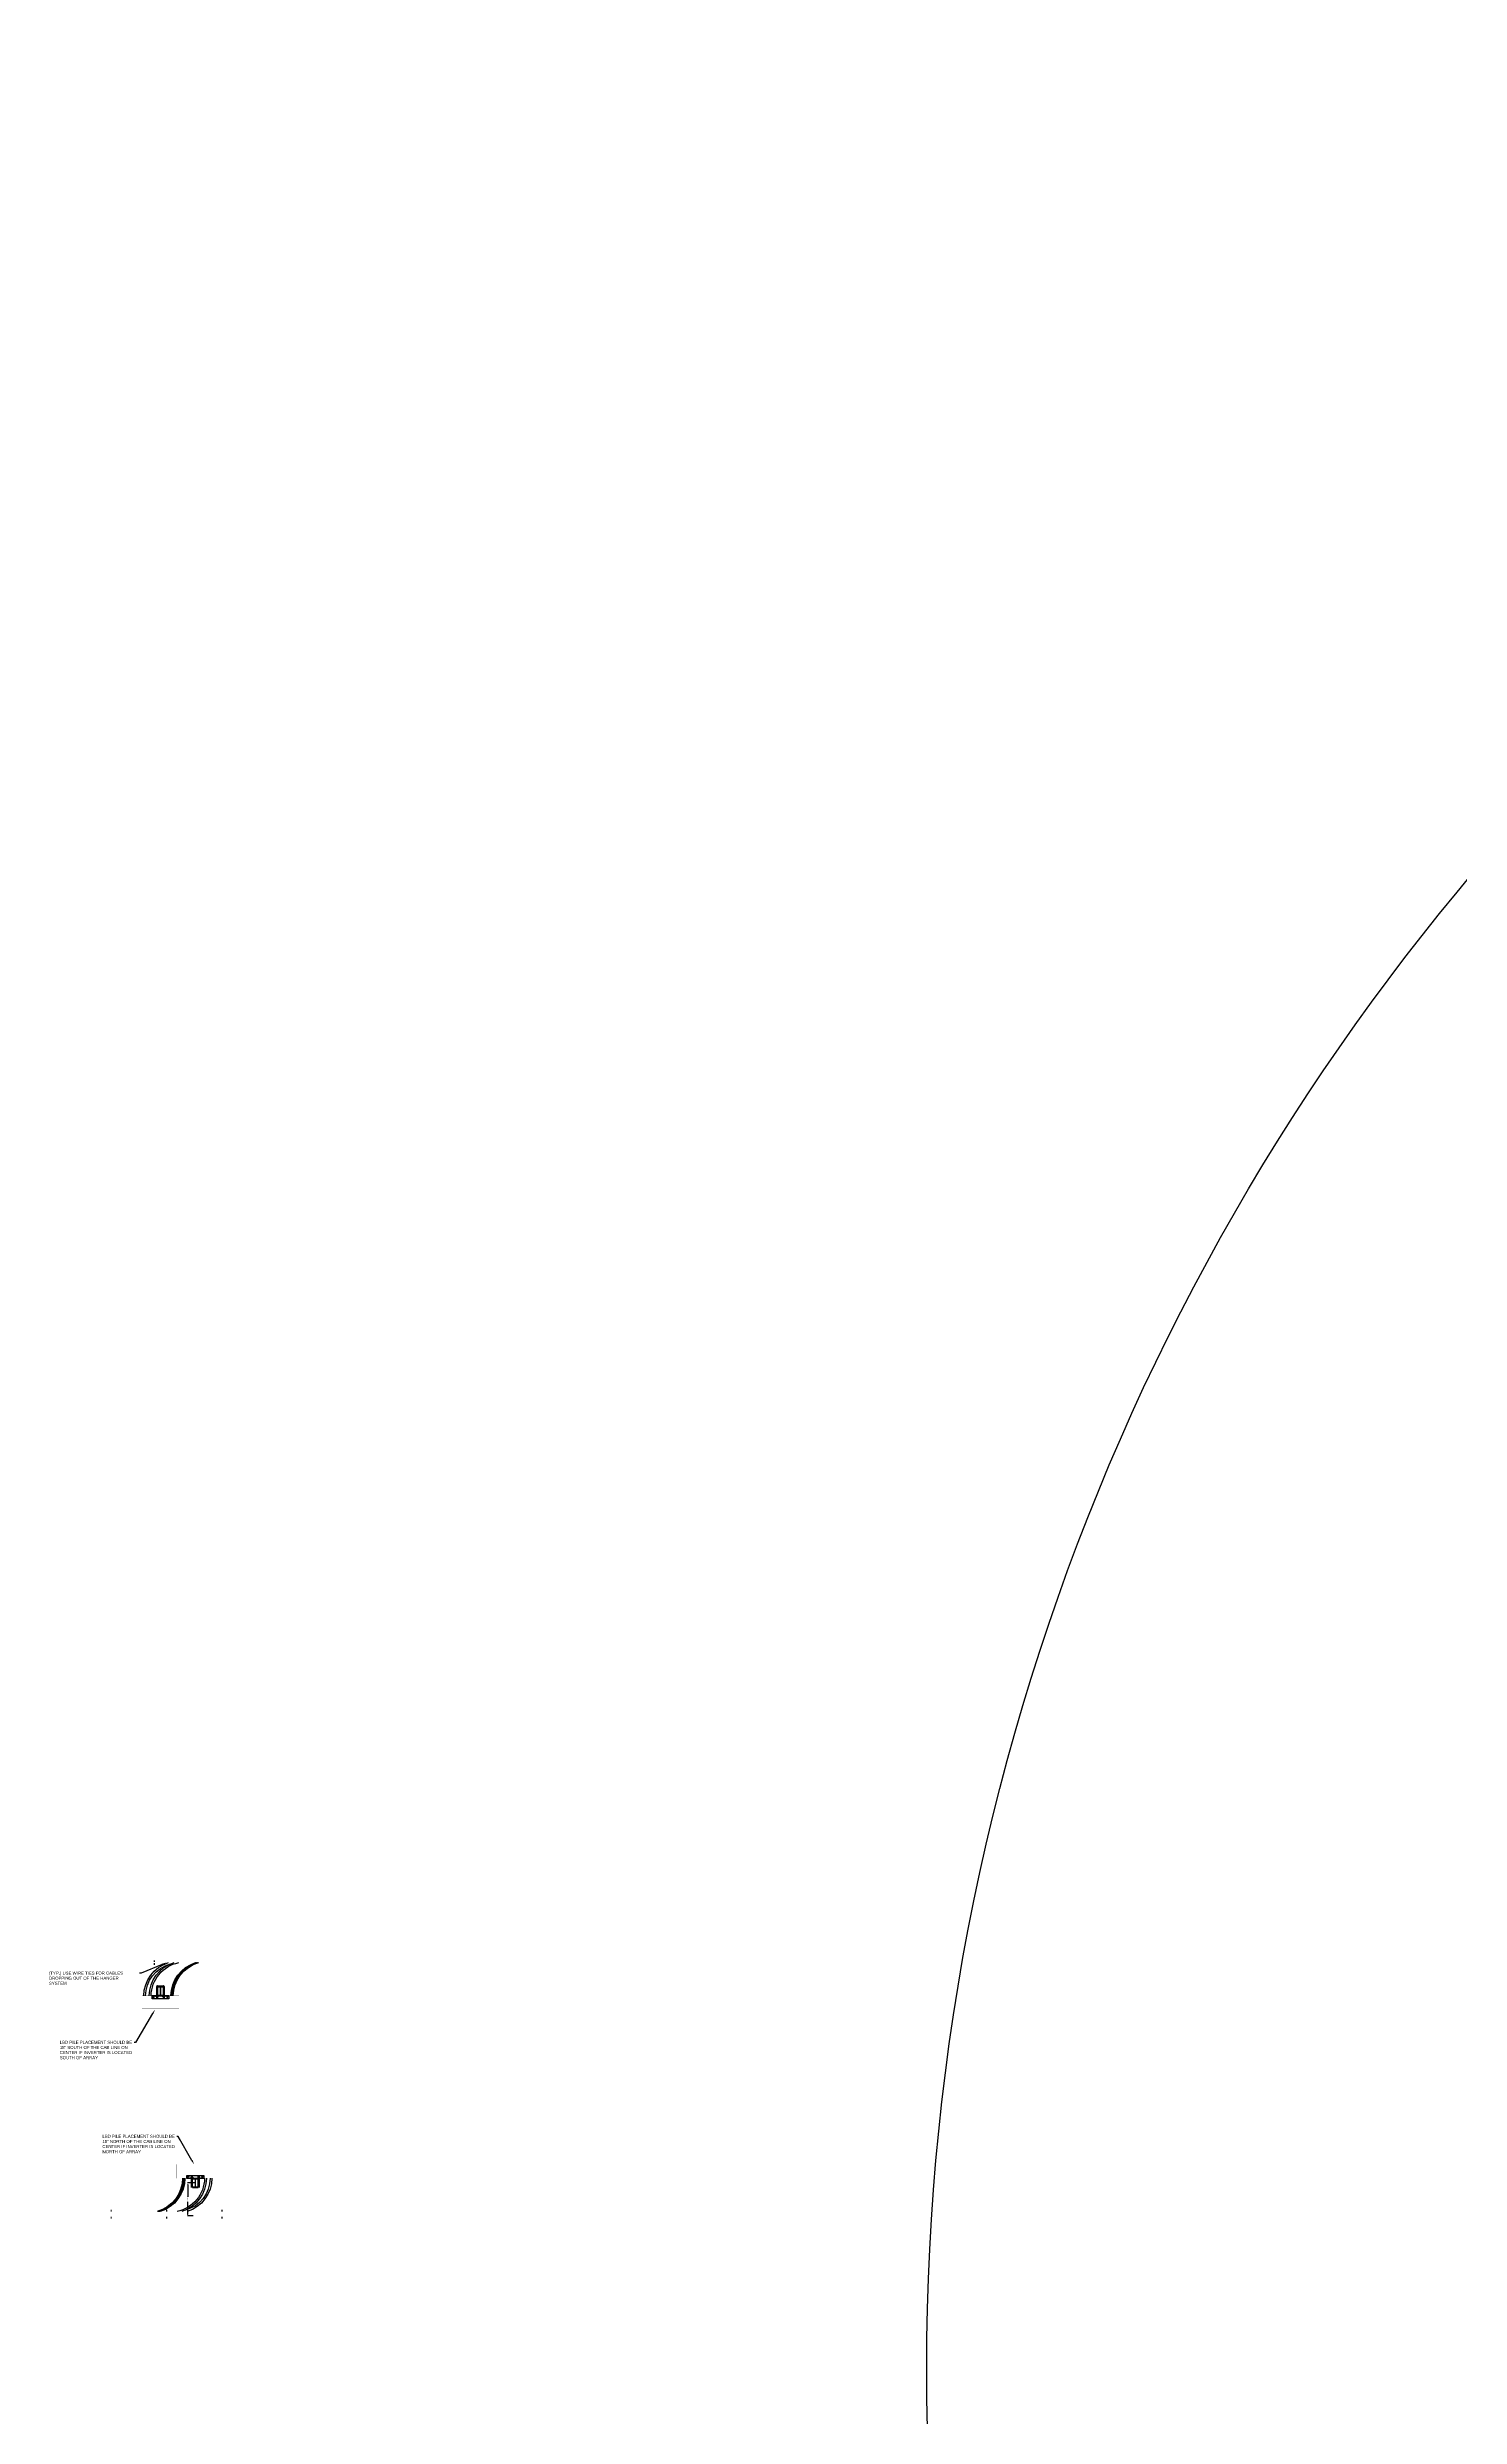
# Model space of a CAD drawing. Header units: inches. Extents: x -1851 to 6314, y -1304 to 4687.
# Drawn here: x 2724 to 3641, y 1806 to 3347 of the extents above; entities that cross this region are included whole.
import ezdxf
from ezdxf import colors
from ezdxf.entities.mleader import LeaderData, LeaderLine
from ezdxf.math import Vec2, Vec3

# ---------------------------------------------------------------- set-up
doc = ezdxf.new("R2010")
doc.units = ezdxf.units.IN
doc.header["$MEASUREMENT"] = 0
for name, color, linetype in [('DC FEEEDERS', 1, 'Continuous'), ('DC STRING CABLES', 30, 'Continuous'), ('E-COMB-BOX', 41, 'Continuous'), ('G-ANNO-TEXT', 1, 'Continuous'), ('G-TEXT', 7, 'Continuous'), ('S-BOLT', 93, 'Continuous'), ('S-STEL-ANGL', 3, 'Continuous'), ('WIRE MANAGEMENT', 4, 'Continuous')]:
    doc.layers.add(name, color=color, linetype=linetype)
doc.layers.add('G-ANNO-NONPLOT', color=181, linetype='Continuous', plot=False)
doc.styles.add('NEI-A', font='arial.ttf')
doc.dimstyles.new('NEI-A', dxfattribs={"dimtxt": 0.1, "dimasz": 0.125, "dimexe": 0.0625, "dimexo": 0.0625, "dimgap": 0.0625, "dimtad": 0, "dimtih": 1, "dimtoh": 1, "dimdec": 4, "dimzin": 3, "dimdsep": 46, "dimlunit": 4, "dimtxsty": 'NEI-A', "dimcen": 0, "dimadec": 0, "dimazin": 0, "dimtfac": 0.75, "dimtdec": 4, "dimtofl": 0, "dimtmove": 0, "dimatfit": 3, "dimfxl": 1, "dimfrac": 1, "dimtolj": 1, "dimtzin": 0, "dimarcsym": 0})

# ---------------------------------------------------------------- blocks, each defined once
blk = doc.blocks.new('BracketAngle_BottomView')
for p, q in [((81.5, 214.5), (70.5, 214.5)), ((72.4, 214.5), (72.4, 214.4)), ((74.4, 214.5), (74.4, 214.4)), ((77.7, 214.5), (77.7, 214.4)), ((79.7, 214.5), (79.7, 214.4))]:
    blk.add_line(p, q)
for points in [[(70.5, 216.4), (81.5, 216.4), (81.5, 214.4), (70.5, 214.4)], [(71.7, 215.7), (71.9, 215.4), (71.7, 215.1), (71.4, 215.1), (71.2, 215.4), (71.4, 215.7)], [(80.4, 215.7), (80.2, 215.4), (80.4, 215.1), (80.7, 215.1), (80.9, 215.4), (80.7, 215.7)]]:
    blk.add_lwpolyline(points, close=True)
for centre in [(71.5, 215.4), (80.5, 215.4)]:
    blk.add_circle(centre, 0.2)
blk = doc.blocks.new('*D89')
at = {"layer": 'Defpoints', "color": 0, "transparency": 16777216}
for p in [(2819.7, 1957.7, -0.1), (2814.7, 1936.3), (2818.3, 1936.3)]:
    blk.add_point(p, dxfattribs=at)
at = {"layer": 'G-ANNO-TEXT', "color": 0, "lineweight": -2, "transparency": 16777216}
for p, q in [((2819.6, 1957.7), (2814.6, 1957.7)), ((2814.7, 1956.7), (2814.7, 1948.7)), ((2814.7, 1937.3), (2814.7, 1945.3)), ((2818.2, 1936.3), (2814.6, 1936.3))]:
    blk.add_line(p, q, dxfattribs=at)
at = {"layer": 'G-ANNO-TEXT', "color": 0, "transparency": 16777216}
for points in [[(2814.5, 1956.7), (2814.9, 1956.7), (2814.7, 1957.7)], [(2814.5, 1937.3), (2814.9, 1937.3), (2814.7, 1936.3)]]:
    blk.add_solid(points, dxfattribs=at)
at = {"layer": 'G-ANNO-TEXT', "color": 0, "transparency": 16777216, "insert": (2814.7, 1947), "char_height": 1, "attachment_point": 5, "rotation": 90, "style": 'NEI-A'}
blk.add_mtext('\\A1;1\' - 6"', dxfattribs=at)

msp = doc.modelspace()

# ---------------------------------------------------------------- hatches: boundary and pattern name
at = {"layer": 'S-BOLT'}
h = msp.add_hatch(dxfattribs=at)
h.set_pattern_fill('ANSI31', color=256)
h.set_pattern_definition([(45, (2775.4951, 2011.39424), (-0.08838835, 0.08838835), [])])
h.paths.add_polyline_path([(2799.4326, 2082.77648), (2798.9326, 2082.77648), (2798.9326, 2079.53424), (2799.4326, 2079.53424)])
h.paths.add_polyline_path([(2799.4326, 2078.73369), (2798.9326, 2078.73369), (2798.9326, 2077.57164), (2799.4326, 2077.57164)])
h.paths.add_polyline_path([(2795.0576, 2078.73603), (2794.5576, 2078.73603), (2794.5576, 2077.57398), (2795.0576, 2077.57398)])
h.paths.add_polyline_path([(2794.5576, 2082.77648), (2794.5576, 2079.53424), (2795.0576, 2079.53424), (2795.0576, 2082.77648)])
h = msp.add_hatch(dxfattribs=at)
h.set_pattern_fill('ANSI31', color=256, angle=180)
h.set_pattern_definition([(225, (2841.11885, 2028.76681), (0.08838835, -0.08838835), [])])
h.paths.add_polyline_path([(2817.18135, 1957.38457), (2817.68135, 1957.38457), (2817.68135, 1960.62681), (2817.18135, 1960.62681)])
h.paths.add_polyline_path([(2817.18135, 1961.42736), (2817.68135, 1961.42736), (2817.68135, 1962.58941), (2817.18135, 1962.58941)])
h.paths.add_polyline_path([(2821.55635, 1961.42502), (2822.05635, 1961.42502), (2822.05635, 1962.58707), (2821.55635, 1962.58707)])
h.paths.add_polyline_path([(2822.05635, 1957.38457), (2822.05635, 1960.62681), (2821.55635, 1960.62681), (2821.55635, 1957.38457)])

# ---------------------------------------------------------------- linework, layer by layer
at = {"layer": 'DC FEEEDERS'}
for points in [[(2786.20455, 2079.39424, -0.3294663279), (2802.25498, 2100.9941, -0.0987669883)], [(2787.36455, 2079.39131, -0.3406661754), (2803.4249, 2100.11921, -0.3294663279)], [(2789.76101, 2079.39424, -0.3294663279), (2805.81144, 2100.9941, -0.0987669883)], [(2790.921, 2079.39131, -0.3518028485), (2808.85872, 2100.9941, -0.3294663279)], [(2825.69295, 1960.76974, -0.3518028485), (2807.75522, 1939.16694, -0.3294663279)], [(2826.85294, 1960.76681, -0.3294663279), (2810.80251, 1939.16694, -0.0987669883)], [(2829.2494, 1960.76974, -0.3406661754), (2813.18905, 1940.04184, -0.3294663279)], [(2830.40939, 1960.76681, -0.3294663279), (2814.35896, 1939.16694, -0.0987669883)]]:
    msp.add_lwpolyline(points, format="xyb", dxfattribs=at)
at = {"layer": 'DC STRING CABLES', "flags": 128}
for points in [[(2803.7874, 2079.39424, -0.3294663279), (2819.83783, 2100.9941, -0.3294663279)], [(2803.9874, 2079.39374, -0.3380484093), (2820.56205, 2100.9941, -0.3294663279)], [(2804.14204, 2079.39424, -0.3294663279), (2820.19247, 2100.9941, -0.3294663279)], [(2804.34204, 2079.39374, -0.3380484093), (2820.91669, 2100.9941, -0.3294663279)], [(2804.63854, 2079.39424, -0.3294663279), (2820.68897, 2100.9941, -0.3294663279)], [(2804.83854, 2079.39374, -0.3380484093), (2821.41319, 2100.9941, -0.3294663279)], [(2805.08184, 2079.39424, -0.3294663279), (2821.13227, 2100.9941, -0.3294663279)], [(2805.28184, 2079.39374, -0.3380484093), (2821.85649, 2100.9941, -0.3294663279)], [(2811.33211, 1960.76731, -0.3380484093), (2794.75746, 1939.16694, -0.3294663279)], [(2811.77541, 1960.76731, -0.3380484093), (2795.20076, 1939.16694, -0.3294663279)], [(2811.5321, 1960.76681, -0.3294663279), (2795.48168, 1939.16694, -0.3294663279)], [(2812.27191, 1960.76731, -0.3380484093), (2795.69726, 1939.16694, -0.3294663279)], [(2811.97541, 1960.76681, -0.3294663279), (2795.92498, 1939.16694, -0.3294663279)], [(2812.62655, 1960.76731, -0.3380484093), (2796.0519, 1939.16694, -0.3294663279)], [(2812.47191, 1960.76681, -0.3294663279), (2796.42148, 1939.16694, -0.3294663279)], [(2812.82654, 1960.76681, -0.3294663279), (2796.77612, 1939.16694, -0.3294663279)]]:
    msp.add_lwpolyline(points, format="xyb", dxfattribs=at)
at = {"layer": 'E-COMB-BOX', "color": 30, "const_width": 0.05}
for points in [[(2784.9951, 2079.39424), (2784.9951, 2070.39424), (2808.9951, 2070.39424), (2808.9951, 2079.39424)], [(2808.9951, 2079.39424), (2784.9951, 2079.39424)], [(2784.9951, 2071.39424), (2808.9951, 2071.39424)], [(2831.61885, 1960.76681), (2831.61885, 1969.76681), (2807.61885, 1969.76681), (2807.61885, 1960.76681)], [(2831.61885, 1968.76681), (2807.61885, 1968.76681)], [(2807.61885, 1960.76681), (2831.61885, 1960.76681)]]:
    msp.add_lwpolyline(points, dxfattribs=at)
at = {"layer": 'G-ANNO-NONPLOT'}
msp.add_circle((4804.50348, 1837.07734), 1509.43524, dxfattribs=at)
at = {"layer": 'G-TEXT', "flags": 128}
for points in [[(2795.1201, 2079.53424), (2798.8701, 2079.53424), (2798.8701, 2079.69924), (2797.3096, 2079.69924, -0.4142135624), (2797.0596, 2079.94924), (2797.0596, 2084.98424, -0.4142135624), (2797.3096, 2085.23424), (2798.8701, 2085.23424), (2798.8701, 2085.39924), (2795.1201, 2085.39924), (2795.1201, 2085.23424), (2796.6806, 2085.23424, -0.4142135624), (2796.9306, 2084.98424), (2796.9306, 2079.94924, -0.4142135624), (2796.6806, 2079.69924), (2795.1201, 2079.69924), (2795.1201, 2079.53424)], [(2821.49385, 1960.62681), (2817.74385, 1960.62681), (2817.74385, 1960.46181), (2819.30435, 1960.46181, -0.4142135624), (2819.55435, 1960.21181), (2819.55435, 1955.17681, -0.4142135624), (2819.30435, 1954.92681), (2817.74385, 1954.92681), (2817.74385, 1954.76181), (2821.49385, 1954.76181), (2821.49385, 1954.92681), (2819.93335, 1954.92681, -0.4142135624), (2819.68335, 1955.17681), (2819.68335, 1960.21181, -0.4142135624), (2819.93335, 1960.46181), (2821.49385, 1960.46181), (2821.49385, 1960.62681)]]:
    msp.add_lwpolyline(points, format="xyb", dxfattribs=at)
at = {"layer": 'S-BOLT'}
for p, q in [((2795.0576, 2085.96398), (2798.9326, 2085.96398)), ((2795.0576, 2085.46398), (2798.9326, 2085.46398)), ((2794.02934, 2079.06403), (2794.02934, 2079.39424)), ((2794.19149, 2078.73603), (2794.19149, 2079.06403)), ((2795.42371, 2078.73603), (2794.19149, 2078.73603)), ((2794.8076, 2079.06403), (2794.96533, 2079.22913)), ((2794.95345, 2079.06403), (2795.11117, 2079.22913)), ((2795.42371, 2078.73603), (2795.42371, 2079.06403)), ((2798.40434, 2079.06169), (2798.40434, 2079.3919)), ((2798.56649, 2078.73369), (2798.56649, 2079.06169)), ((2799.79871, 2078.73369), (2798.56649, 2078.73369)), ((2799.1826, 2079.06169), (2799.34033, 2079.22679)), ((2799.32845, 2079.06169), (2799.48617, 2079.22679)), ((2799.79871, 2078.73369), (2799.79871, 2079.06169)), ((2816.81524, 1961.42736), (2818.04745, 1961.42736)), ((2816.81524, 1961.42736), (2816.81524, 1961.09936)), ((2817.2855, 1961.09936), (2817.12778, 1960.93425)), ((2817.43135, 1961.09936), (2817.27362, 1960.93425)), ((2818.04745, 1961.42736), (2818.04745, 1961.09936)), ((2818.20961, 1961.09936), (2818.20961, 1960.76915)), ((2821.19024, 1961.42502), (2822.42245, 1961.42502)), ((2821.19024, 1961.42502), (2821.19024, 1961.09702)), ((2821.6605, 1961.09702), (2821.50278, 1960.93191)), ((2821.80635, 1961.09702), (2821.64862, 1960.93191)), ((2822.42245, 1961.42502), (2822.42245, 1961.09702)), ((2822.58461, 1961.09702), (2822.58461, 1960.76681))]:
    msp.add_line(p, q, dxfattribs=at)
for points in [[(2795.0576, 2085.46398), (2795.0576, 2079.53424), (2794.5576, 2079.53424), (2794.5576, 2085.46398)], [(2794.5576, 2082.77648), (2795.0576, 2082.77648)], [(2799.4326, 2085.46398), (2799.4326, 2079.53424), (2798.9326, 2079.53424), (2798.9326, 2085.46398)], [(2798.9326, 2082.77648), (2799.4326, 2082.77648)], [(2794.02934, 2079.39424), (2795.58587, 2079.39424)], [(2795.58587, 2079.39424), (2795.58587, 2079.06403), (2794.02934, 2079.06403)], [(2794.02934, 2079.22913), (2795.58587, 2079.22913)], [(2795.0576, 2078.73603), (2795.0576, 2077.57398), (2794.5576, 2077.57398), (2794.5576, 2078.73603)], [(2798.40434, 2079.3919), (2799.96087, 2079.3919)], [(2799.96087, 2079.3919), (2799.96087, 2079.06169), (2798.40434, 2079.06169)], [(2798.40434, 2079.22679), (2799.96087, 2079.22679)], [(2799.4326, 2078.73369), (2799.4326, 2077.57164), (2798.9326, 2077.57164), (2798.9326, 2078.73369)], [(2816.65308, 1960.76915), (2816.65308, 1961.09936), (2818.20961, 1961.09936)], [(2818.20961, 1960.93425), (2816.65308, 1960.93425)], [(2818.20961, 1960.76915), (2816.65308, 1960.76915)], [(2817.18135, 1961.42736), (2817.18135, 1962.58941), (2817.68135, 1962.58941), (2817.68135, 1961.42736)], [(2817.18135, 1954.69707), (2817.18135, 1960.62681), (2817.68135, 1960.62681), (2817.68135, 1954.69707)], [(2817.68135, 1957.38457), (2817.18135, 1957.38457)], [(2821.02808, 1960.76681), (2821.02808, 1961.09702), (2822.58461, 1961.09702)], [(2822.58461, 1960.93191), (2821.02808, 1960.93191)], [(2822.58461, 1960.76681), (2821.02808, 1960.76681)], [(2821.55635, 1961.42502), (2821.55635, 1962.58707), (2822.05635, 1962.58707), (2822.05635, 1961.42502)], [(2821.55635, 1954.69707), (2821.55635, 1960.62681), (2822.05635, 1960.62681), (2822.05635, 1954.69707)], [(2822.05635, 1957.38457), (2821.55635, 1957.38457)]]:
    msp.add_lwpolyline(points, dxfattribs=at)
for centre, start, end in [((2795.0576, 2085.46398), 90, 180), ((2798.9326, 2085.46398), 0, 90)]:
    msp.add_arc(centre, 0.5, start, end, dxfattribs=at)
at = {"layer": 'WIRE MANAGEMENT', "color": 4, "linetype": 'Continuous', "lineweight": 18, "elevation": 0.11854, "flags": 128}
for points in [[(2793.25347, 2102.18896), (2792.75347, 2102.18896)], [(2793.25347, 2102.05338), (2792.75347, 2102.05338)], [(2793.25347, 2101.7683), (2792.75347, 2101.7683)], [(2793.25347, 2101.70707), (2792.75347, 2101.70707)], [(2793.25347, 2100.36595), (2792.75347, 2100.36595)], [(2793.25347, 2100.23037), (2792.75347, 2100.23037)], [(2793.25347, 2099.74131), (2792.75347, 2099.74131)], [(2793.25347, 2099.68022), (2792.75347, 2099.68022)], [(2765.27709, 1939.94939), (2764.77709, 1939.94939)], [(2765.27709, 1939.88831), (2764.77709, 1939.88831)], [(2765.27709, 1939.4048), (2764.77709, 1939.4048)], [(2765.27709, 1939.27673), (2764.77709, 1939.27673)], [(2765.27709, 1935.36658), (2764.77709, 1935.36658)], [(2765.27709, 1934.78433), (2764.77709, 1934.78433)], [(2801.27709, 1939.94939), (2800.77709, 1939.94939)], [(2801.27709, 1939.88831), (2800.77709, 1939.88831)], [(2801.27709, 1939.4048), (2800.77709, 1939.4048)], [(2801.27709, 1939.27673), (2800.77709, 1939.27673)], [(2801.27709, 1935.36658), (2800.77709, 1935.36658)], [(2801.27709, 1934.78433), (2800.77709, 1934.78433)], [(2837.27709, 1939.94939), (2836.77709, 1939.94939)], [(2837.27709, 1939.88831), (2836.77709, 1939.88831)], [(2837.27709, 1939.4048), (2836.77709, 1939.4048)], [(2837.27709, 1939.27673), (2836.77709, 1939.27673)], [(2837.27709, 1935.36658), (2836.77709, 1935.36658)], [(2837.27709, 1934.78433), (2836.77709, 1934.78433)]]:
    msp.add_lwpolyline(points, dxfattribs=at)

# ---------------------------------------------------------------- block references
at = {"layer": 'S-STEL-ANGL', "rotation": 180}
msp.add_blockref('BracketAngle_BottomView', (2873.03218, 2293.93818), dxfattribs=at)
at = {"layer": 'S-STEL-ANGL'}
msp.add_blockref('BracketAngle_BottomView', (2743.58177, 1746.22286), dxfattribs=at)

# ---------------------------------------------------------------- dimensions: what is measured, and where the dimension line sits
at = {"layer": 'G-ANNO-TEXT'}
dim = msp.add_linear_dim(base=(2814.70188, 1936.29583, 0.11854), p1=(2819.68335, 1957.69431), p2=(2818.28753, 1936.29583, 0.11854), angle=90, text='1\' - 6"', dimstyle='NEI-A', override={"dimtxt": 1, "dimasz": 1}, dxfattribs=at)
dim.commit()
dim.dimension.update_dxf_attribs({"geometry": '*D89', "text_midpoint": (2814.70188, 1946.99507, 0.11854), "dimtype": 160, "text_rotation": 90})

# ---------------------------------------------------------------- next in the draw order: leaders
ml = msp.add_multileader_mtext('Standard', dxfattribs=at)
ml.set_content('\\pxql,t3.00005;(TYP.) USE WIRE TIES FOR CABLES DROPPING OUT OF THE HANGER SYSTEM', color=256, style='NEI-A')
ml.set_leader_properties()
ml.build(insert=Vec2(0, 0))
ml.multileader.update_dxf_attribs({"dogleg_length": 3.07146, "arrow_head_size": 3})
ctx = ml.context
ctx.base_point, ctx.char_height, ctx.arrow_head_size, ctx.landing_gap_size, ctx.plane_origin = Vec3(2723.21026, 2094.19123), 2, 3, 1.53573, Vec3(3527.18173, 1539.57098)
ctx.text_align_type = 2
notes = []
notes.append((ctx, [(1, (1, 1, 0), (2784.34648, 2094.19123), (-1, 0), 0.89968, [(1, [(2800.7876, 2100.9941)], 0, [])])]))
ctx.mtext.insert, ctx.mtext.width, ctx.mtext.alignment, ctx.mtext.flow_direction = Vec3(2781.91107, 2095.20829), 57.4006276, 3, 5
ctx.mtext.has_bg_fill, ctx.mtext.bg_color, ctx.mtext.bg_scale_factor, ctx.mtext.bg_transparency, ctx.mtext.use_window_bg_color = 1, -1073741824, 1.5, 0, 1
ml = msp.add_multileader_mtext('Standard', dxfattribs=at)
ml.set_content('LBD PILE PLACEMENT SHOULD BE 18" SOUTH OF THE CAB LINE ON CENTER IF INVERTER IS LOCATED SOUTH OF ARRAY', color=256, style='NEI-A')
ml.set_leader_properties()
ml.build(insert=Vec2(0, 0))
ml.multileader.update_dxf_attribs({"dogleg_length": 0.89968, "arrow_head_size": 3})
ctx = ml.context
ctx.base_point, ctx.char_height, ctx.arrow_head_size, ctx.landing_gap_size, ctx.plane_origin = Vec3(2730.03279, 2049.16591), 2, 3, 1.53573, Vec3(2775.81882, 2004.6298)
notes.append((ctx, [(1, (1, 1, 0), (2780.75428, 2049.16591), (-1, 0), 0.89968, [(0, [(2793.45988, 2070.39424)], 0, [])])]))
ctx.mtext.insert, ctx.mtext.width, ctx.mtext.flow_direction = Vec3(2731.56853, 2050.18296), 49.1905321, 5
ctx.mtext.has_bg_fill, ctx.mtext.bg_color, ctx.mtext.bg_scale_factor, ctx.mtext.bg_transparency, ctx.mtext.use_window_bg_color = 1, -1073741824, 1.5, 0, 1
ml = msp.add_multileader_mtext('Standard', dxfattribs=at)
ml.set_content('LBD PILE PLACEMENT SHOULD BE 18" NORTH OF THE CAB LINE ON CENTER IF INVERTER IS LOCATED NORTH OF ARRAY', color=256, style='NEI-A')
ml.set_leader_properties()
ml.build(insert=Vec2(0, 0))
ml.multileader.update_dxf_attribs({"dogleg_length": 0.89968, "arrow_head_size": 3})
ctx = ml.context
ctx.base_point, ctx.char_height, ctx.arrow_head_size, ctx.landing_gap_size, ctx.plane_origin = Vec3(2757.7623, 1988.03432), 2, 3, 1.53573, Vec3(2803.54833, 1943.49821)
notes.append((ctx, [(1, (1, 1, 0), (2808.48378, 1988.03432), (-1, 0), 0.89968, [(0, [(2818.92632, 1969.76681)], 0, [])])]))
ctx.mtext.insert, ctx.mtext.width, ctx.mtext.flow_direction = Vec3(2759.29803, 1989.05138), 49.1905321, 5
ctx.mtext.has_bg_fill, ctx.mtext.bg_color, ctx.mtext.bg_scale_factor, ctx.mtext.bg_transparency, ctx.mtext.use_window_bg_color = 1, -1073741824, 1.5, 0, 1
for ctx, leaders in notes:
    for number, flags, end, landing, length, lines in leaders:
        leader = LeaderData()
        leader.index, (leader.has_last_leader_line, leader.has_dogleg_vector, leader.attachment_direction) = number, flags
        leader.last_leader_point, leader.dogleg_vector, leader.dogleg_length = Vec3(end), Vec3(landing), length
        for number, points, colour, breaks in lines:
            line = LeaderLine()
            line.index, line.vertices, line.color, line.breaks = number, Vec3.list(points), colors.encode_raw_color(colour), breaks
            leader.lines.append(line)
        ctx.leaders.append(leader)

doc.saveas('drawing.dxf')
